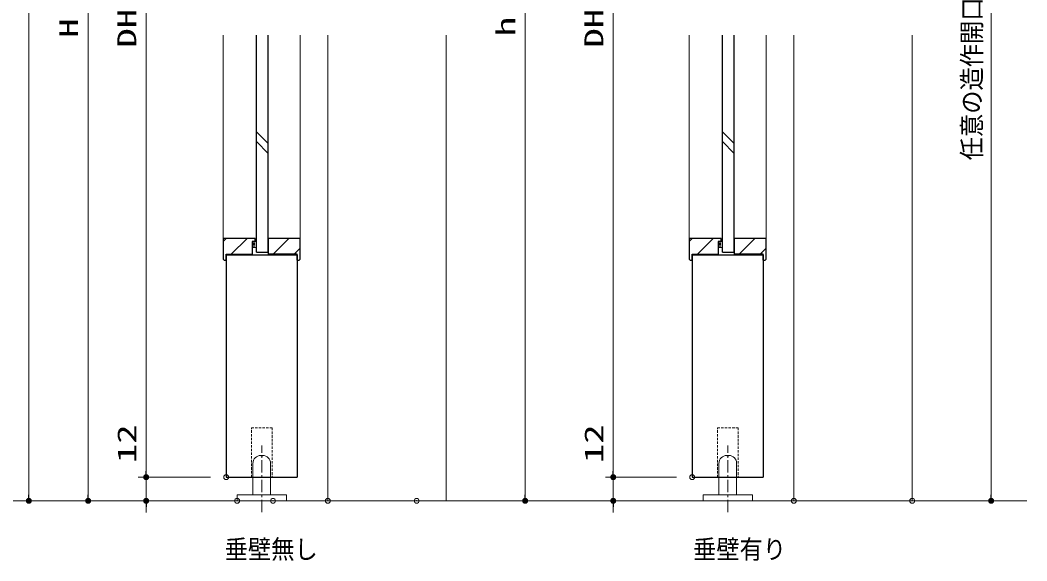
# Model space of a CAD drawing. Units: millimetres, scale not verified. Extents: x -1306 to 1306, y -607 to 607.
# Drawn here: x -852 to -342, y -112 to 162 of the extents above; entities that cross this region are included whole.
import ezdxf
from ezdxf.enums import TextEntityAlignment as Align

# ---------------------------------------------------------------- set-up
doc = ezdxf.new("R2010")
doc.units = ezdxf.units.MM
doc.header["$LTSCALE"] = 5
doc.header["$PDMODE"] = 32
doc.header["$PDSIZE"] = 2.5
doc.linetypes.add('USER2', pattern=[0.375, 0.25, -0.125])
doc.linetypes.add('USER3', pattern=[2, 1.25, -0.25, 0.25, -0.25])
for name, color, linetype, lineweight in [('0-1_線(黄)', 2, 'Continuous', 15), ('0-B_点線(水)', 4, 'USER2', 9), ('0-C_中心線', 3, 'USER3', 9), ('0-D_線(白)', 7, 'Continuous', 30), ('1-0_線(水)', 4, 'Continuous', 9), ('1-1_寸法線', 3, 'Continuous', 13), ('1-2_ハッチング', 6, 'Continuous', 9), ('1-4_DEFPOINTS', 7, 'Continuous', 5), ('1-5_0', 3, 'Continuous', 25)]:
    doc.layers.add(name, color=color, linetype=linetype, lineweight=lineweight)
doc.styles.add('ＭＳ ゴシック', font='')
doc.styles.get('ＭＳ ゴシック').set_extended_font_data('MS Gothic')

# ---------------------------------------------------------------- blocks, each defined once
blk = doc.blocks.new('_DOT')
at = {"layer": '1-5_0'}
blk.add_line((-2.5, 0), (-5, 0), dxfattribs=at)
for points in [[(0, 0), (-2.5, 0), (-2.48, 0.313)], [(0, 0), (-2.48, -0.313), (-2.5, 0)], [(0, 0), (-2.48, 0.313), (-2.421, 0.622)], [(0, 0), (-2.421, -0.622), (-2.48, -0.313)], [(0, 0), (-2.421, 0.622), (-2.324, 0.92)], [(0, 0), (-2.324, -0.92), (-2.421, -0.622)], [(0, 0), (-2.324, 0.92), (-2.191, 1.204)], [(0, 0), (-2.191, -1.204), (-2.324, -0.92)], [(0, 0), (-2.191, 1.204), (-2.023, 1.469)], [(0, 0), (-2.023, -1.469), (-2.191, -1.204)], [(0, 0), (-2.023, 1.469), (-1.822, 1.711)], [(0, 0), (-1.822, -1.711), (-2.023, -1.469)], [(0, 0), (-1.822, 1.711), (-1.594, 1.926)], [(0, 0), (-1.594, -1.926), (-1.822, -1.711)], [(0, 0), (-1.594, 1.926), (-1.34, 2.111)], [(0, 0), (-1.34, -2.111), (-1.594, -1.926)], [(0, 0), (-1.34, 2.111), (-1.064, 2.262)], [(0, 0), (-1.064, -2.262), (-1.34, -2.111)], [(0, 0), (-1.064, 2.262), (-0.773, 2.378)], [(0, 0), (-0.773, -2.378), (-1.064, -2.262)], [(0, 0), (-0.773, 2.378), (-0.468, 2.456)], [(0, 0), (-0.468, -2.456), (-0.773, -2.378)], [(0, 0), (-0.468, 2.456), (-0.157, 2.495)], [(0, 0), (-0.157, -2.495), (-0.468, -2.456)], [(0, 0), (-0.157, 2.495), (0.157, 2.495)], [(0, 0), (0.157, -2.495), (-0.157, -2.495)], [(0, 0), (0.157, 2.495), (0.468, 2.456)], [(0, 0), (0.468, 2.456), (0.773, 2.378)], [(0, 0), (0.773, 2.378), (1.064, 2.262)], [(0, 0), (1.064, 2.262), (1.34, 2.111)], [(0, 0), (1.34, 2.111), (1.594, 1.926)], [(0, 0), (1.594, 1.926), (1.822, 1.711)], [(0, 0), (1.822, 1.711), (2.023, 1.469)], [(0, 0), (2.023, 1.469), (2.191, 1.204)], [(0, 0), (2.191, 1.204), (2.324, 0.92)], [(0, 0), (2.324, 0.92), (2.421, 0.622)], [(0, 0), (2.421, 0.622), (2.48, 0.313)], [(0, 0), (2.48, 0.313), (2.5, 0)], [(0, 0), (0.468, -2.456), (0.157, -2.495)], [(0, 0), (0.773, -2.378), (0.468, -2.456)], [(0, 0), (1.064, -2.262), (0.773, -2.378)], [(0, 0), (1.34, -2.111), (1.064, -2.262)], [(0, 0), (1.594, -1.926), (1.34, -2.111)], [(0, 0), (1.822, -1.711), (1.594, -1.926)], [(0, 0), (2.023, -1.469), (1.822, -1.711)], [(0, 0), (2.191, -1.204), (2.023, -1.469)], [(0, 0), (2.324, -0.92), (2.191, -1.204)], [(0, 0), (2.421, -0.622), (2.324, -0.92)], [(0, 0), (2.48, -0.313), (2.421, -0.622)], [(0, 0), (2.5, 0), (2.48, -0.313)]]:
    blk.add_solid(points, dxfattribs=at)

msp = doc.modelspace()

# ---------------------------------------------------------------- linework, layer by layer
at = {"layer": '0-1_線(黄)'}
msp.add_line((-1239.812, -81.352), (-342.203, -81.352), dxfattribs=at)
at = {"layer": '0-B_点線(水)', "color": 6}
for p, q in [((-734.744, 49.782), (-732.644, 49.782)), ((-734.744, 49.157), (-732.644, 49.157)), ((-734.744, 48.532), (-732.644, 48.532)), ((-734.744, 47.907), (-732.644, 47.907)), ((-734.744, 47.282), (-732.644, 47.282)), ((-498.577, 49.782), (-496.477, 49.782)), ((-498.577, 49.157), (-496.477, 49.157)), ((-498.577, 48.532), (-496.477, 48.532)), ((-498.577, 47.907), (-496.477, 47.907)), ((-498.577, 47.282), (-496.477, 47.282))]:
    msp.add_line(p, q, dxfattribs=at)
at = {"layer": '0-B_点線(水)'}
for points in [[(-735.194, -69.352), (-735.194, -44.352), (-724.694, -44.352), (-724.694, -69.352)], [(-499.027, -69.352), (-499.027, -44.352), (-488.527, -44.352), (-488.527, -69.352)]]:
    msp.add_lwpolyline(points, dxfattribs=at)
at = {"layer": '0-C_中心線'}
for p, q in [((-729.944, -87.033), (-729.944, -53.383)), ((-493.777, -87.033), (-493.777, -53.383))]:
    msp.add_line(p, q, dxfattribs=at)
at = {"layer": '0-D_線(白)'}
for p, q in [((-732.644, 44.648), (-732.644, 154.653)), ((-496.477, 44.648), (-496.477, 154.653)), ((-733.244, 50.148), (-734.744, 50.148)), ((-734.744, 50.148), (-734.744, 43.648)), ((-497.077, 50.148), (-498.577, 50.148)), ((-498.577, 50.148), (-498.577, 43.648)), ((-749.444, 41.148), (-748.944, 40.648)), ((-747.944, 43.648), (-734.744, 43.648)), ((-747.944, 40.648), (-747.944, 43.648)), ((-747.944, 43.398), (-747.944, -69.352)), ((-747.944, 43.398), (-711.944, 43.398)), ((-711.944, 43.398), (-711.944, -69.352)), ((-710.444, 41.148), (-710.944, 40.648)), ((-513.277, 41.148), (-512.777, 40.648)), ((-511.777, 43.648), (-498.577, 43.648)), ((-511.777, 40.648), (-511.777, 43.648)), ((-511.777, 43.398), (-511.777, -69.352)), ((-511.777, 43.398), (-475.777, 43.398)), ((-475.777, 43.398), (-475.777, -69.352)), ((-474.277, 41.148), (-474.777, 40.648)), ((-748.944, 40.648), (-747.944, 40.648)), ((-711.944, 40.648), (-710.944, 40.648)), ((-512.777, 40.648), (-511.777, 40.648)), ((-475.777, 40.648), (-474.777, 40.648)), ((-730.444, -58.352), (-729.444, -58.352)), ((-494.277, -58.352), (-493.277, -58.352)), ((-747.944, -69.352), (-711.944, -69.352)), ((-511.777, -69.352), (-475.777, -69.352))]:
    msp.add_line(p, q, dxfattribs=at)
for points in [[(-732.644, 44.648), (-726.644, 44.648), (-726.644, 154.653)], [(-496.477, 44.648), (-490.477, 44.648), (-490.477, 154.653)], [(-733.244, 50.148), (-733.244, 51.648), (-749.444, 51.648), (-749.444, 41.148)], [(-710.444, 41.148), (-710.444, 51.648), (-726.644, 51.648), (-726.644, 43.648)], [(-497.077, 50.148), (-497.077, 51.648), (-513.277, 51.648), (-513.277, 41.148)], [(-474.277, 41.148), (-474.277, 51.648), (-490.477, 51.648), (-490.477, 43.648)], [(-733.244, 50.148), (-734.744, 50.148), (-734.744, 47.148)], [(-497.077, 50.148), (-498.577, 50.148), (-498.577, 47.148)], [(-711.944, 40.648), (-711.944, 43.648), (-726.644, 43.648)], [(-475.777, 40.648), (-475.777, 43.648), (-490.477, 43.648)]]:
    msp.add_lwpolyline(points, dxfattribs=at)
at = {"layer": '1-0_線(水)'}
for p, q in [((-749.444, 154.653), (-749.444, 51.648)), ((-710.444, 154.653), (-710.444, 51.648)), ((-696.444, -81.352), (-696.444, 154.648)), ((-636.447, -81.352), (-636.447, 154.648)), ((-513.277, 154.653), (-513.277, 51.648)), ((-474.277, 154.653), (-474.277, 51.648)), ((-460.277, -81.352), (-460.277, 154.648)), ((-400.277, -81.352), (-400.277, 154.648)), ((-726.644, 99.778), (-732.644, 105.778)), ((-490.477, 99.778), (-496.477, 105.778)), ((-726.644, 94.778), (-732.644, 100.778)), ((-490.477, 94.778), (-496.477, 100.778)), ((-734.744, 47.148), (-732.644, 47.148)), ((-733.244, 50.148), (-732.644, 50.148)), ((-498.577, 47.148), (-496.477, 47.148)), ((-497.077, 50.148), (-496.477, 50.148)), ((-734.444, -78.352), (-734.444, -62.352)), ((-725.444, -62.352), (-725.444, -78.352)), ((-498.277, -78.352), (-498.277, -62.352)), ((-489.277, -62.352), (-489.277, -78.352)), ((-742.444, -81.352), (-717.444, -81.352)), ((-506.277, -81.352), (-481.277, -81.352))]:
    msp.add_line(p, q, dxfattribs=at)
for points in [[(-742.444, -81.352), (-742.444, -78.352), (-717.444, -78.352), (-717.444, -81.352)], [(-506.277, -81.352), (-506.277, -78.352), (-481.277, -78.352), (-481.277, -81.352)]]:
    msp.add_lwpolyline(points, dxfattribs=at)
for centre, start, end in [((-730.444, -62.352), 90, 180), ((-729.444, -62.352), 0, 90), ((-494.277, -62.352), 90, 180), ((-493.277, -62.352), 0, 90)]:
    msp.add_arc(centre, 4, start, end, dxfattribs=at)
at = {"layer": '1-1_寸法線'}
for p, q in [((-847.944, 434.148), (-847.944, -78.352)), ((-817.944, 395.648), (-817.944, -78.352)), ((-596.447, 395.648), (-596.447, -78.352)), ((-788.489, 383.648), (-788.489, -66.352)), ((-551.797, 383.648), (-551.797, -66.352)), ((-360.277, 341.645), (-360.277, -78.352)), ((-788.489, -66.352), (-788.489, -40.591)), ((-551.797, -66.352), (-551.797, -40.591)), ((-755.944, -69.352), (-792.489, -69.352)), ((-755.944, -69.352), (-792.489, -69.352)), ((-788.489, -81.352), (-788.489, -69.352)), ((-519.777, -69.352), (-555.797, -69.352)), ((-519.777, -69.352), (-555.797, -69.352)), ((-551.797, -81.352), (-551.797, -69.352)), ((-750.444, -81.352), (-851.944, -81.352)), ((-732.241, -81.352), (-821.944, -81.352)), ((-704.444, -81.352), (-792.489, -81.352)), ((-643.444, -81.352), (-592.447, -81.352)), ((-468.277, -81.352), (-555.797, -81.352)), ((-392.277, -81.352), (-356.277, -81.352)), ((-788.489, -84.352), (-788.489, -87.352)), ((-551.797, -84.352), (-551.797, -87.352))]:
    msp.add_line(p, q, dxfattribs=at)
at = {"layer": '1-2_ハッチング'}
for p, q in [((-749.444, 50.166), (-747.963, 51.648)), ((-745.356, 43.648), (-737.356, 51.648)), ((-724.143, 43.648), (-716.143, 51.648)), ((-513.277, 50.166), (-511.796, 51.648)), ((-509.189, 43.648), (-501.189, 51.648)), ((-487.976, 43.648), (-479.976, 51.648)), ((-713.536, 43.648), (-710.444, 46.74)), ((-477.37, 43.648), (-474.277, 46.74)), ((-748.356, 40.648), (-747.944, 41.06)), ((-734.75, 43.648), (-734.744, 43.653)), ((-512.189, 40.648), (-511.777, 41.06)), ((-498.583, 43.648), (-498.577, 43.653))]:
    msp.add_line(p, q, dxfattribs=at)
at = {"layer": '1-4_DEFPOINTS'}
for p in [(-788.489, -69.352), (-747.944, -69.352), (-551.797, -69.352), (-511.777, -69.352), (-847.944, -81.352), (-817.944, -81.352), (-788.489, -81.352), (-742.444, -81.352), (-724.241, -81.352), (-696.444, -81.352), (-651.444, -81.352), (-596.447, -81.352), (-551.797, -81.352), (-460.277, -81.352), (-400.277, -81.352), (-360.277, -81.352)]:
    msp.add_point(p, dxfattribs=at)

# ---------------------------------------------------------------- block references
at = {"layer": '1-1_寸法線', "xscale": 0.6, "yscale": 0.6}
for p, rotation in [((-788.489, -69.352), 270), ((-788.489, -69.352), 270), ((-551.797, -69.352), 270), ((-551.797, -69.352), 270), ((-847.944, -81.352), 270), ((-817.944, -81.352), 270), ((-788.489, -81.352), 90), ((-596.447, -81.352), 270), ((-551.797, -81.352), 90), ((-360.277, -81.352), 270)]:
    msp.add_blockref('_DOT', p, dxfattribs=dict(at, rotation=rotation))

# ---------------------------------------------------------------- texts
at = {"layer": '0-1_線(黄)', "style": 'ＭＳ ゴシック', "width": 0.9}
for s, p in [('垂壁無し', (-748.726, -113.601)), ('垂壁有り', (-511.357, -113.601))]:
    msp.add_text(s, height=9.604, dxfattribs=at).set_placement(p, align=Align.BOTTOM_LEFT)
at = {"layer": '1-1_寸法線', "style": 'ＭＳ ゴシック'}
for s, width, p in [('任意の造作開口', 0.9, (-362.427, 91.283)), ('DH', 1.5, (-790.638, 148.409)), ('DH', 1.5, (-553.947, 148.409)), ('H', 1.5, (-820.094, 153.409)), ('h', 1.5, (-598.597, 154.124)), ('12', 1.5, (-790.638, -62.21)), ('12', 1.5, (-553.947, -62.21))]:
    msp.add_text(s, height=9.604, rotation=90, dxfattribs=dict(at, width=width)).set_placement(p, align=Align.BOTTOM_LEFT)

doc.saveas('drawing.dxf')
